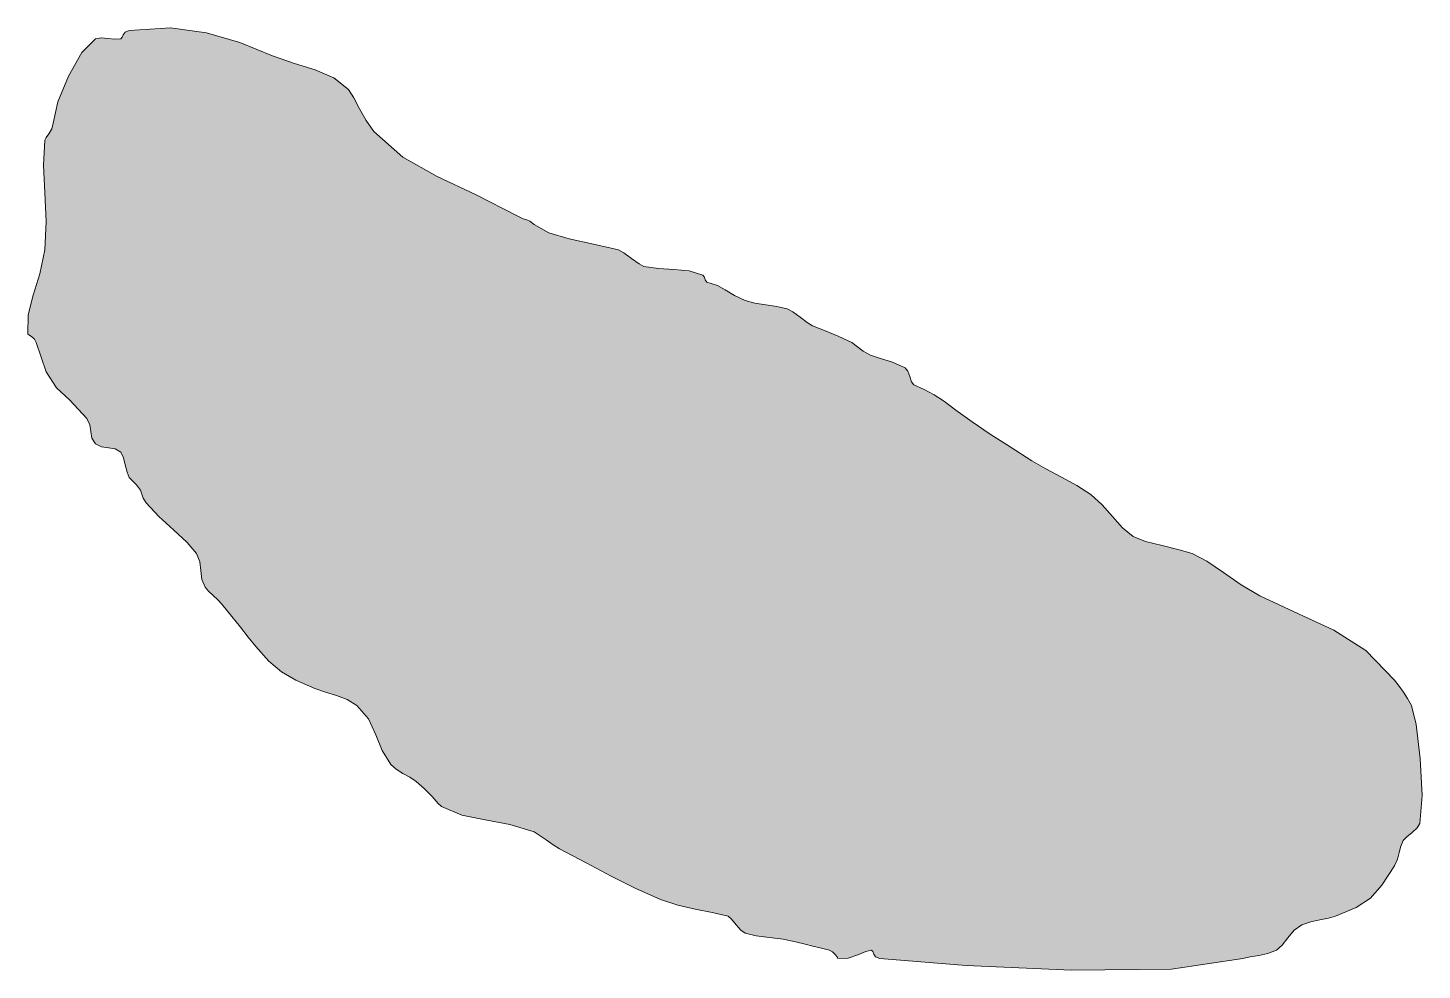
# Model space of a CAD drawing. Header units: inches. Extents: x -493 to 820, y -401 to 913.
# Drawn here: x -263.09 to -245.59, y -24.49 to -12.67 of the extents above; entities that cross this region are included whole.
import ezdxf

# ---------------------------------------------------------------- set-up
doc = ezdxf.new("R2010")
doc.units = ezdxf.units.IN
doc.header["$MEASUREMENT"] = 0
doc.layers.add('Layer 1', color=7, linetype='Continuous')

msp = doc.modelspace()

# ---------------------------------------------------------------- hatches: boundary and pattern name
at = {"layer": 'Layer 1', "true_color": 0xffffff}
msp.add_hatch(color=7, dxfattribs=at).paths.add_polyline_path([(-261.922, -12.807), (-261.905, -12.787), (-261.893, -12.755), (-261.868, -12.722), (-261.816, -12.701), (-261.299, -12.67), (-260.844, -12.73), (-260.426, -12.855), (-260.016, -13.019), (-259.741, -13.116), (-259.48, -13.198), (-259.248, -13.297), (-259.063, -13.442), (-258.996, -13.546), (-258.924, -13.684), (-258.843, -13.834), (-258.746, -13.972), (-258.38, -14.292), (-257.95, -14.535), (-257.468, -14.761), (-256.946, -15.03), (-256.872, -15.066), (-256.826, -15.078), (-256.788, -15.094), (-256.734, -15.137), (-256.551, -15.243), (-256.292, -15.318), (-255.989, -15.383), (-255.675, -15.454), (-255.607, -15.492), (-255.51, -15.562), (-255.416, -15.632), (-255.357, -15.666), (-255.174, -15.69), (-254.979, -15.7), (-254.788, -15.72), (-254.616, -15.771), (-254.595, -15.797), (-254.587, -15.831), (-254.568, -15.861), (-254.51, -15.878), (-254.434, -15.902), (-254.334, -15.958), (-254.217, -16.027), (-254.087, -16.09), (-253.964, -16.123), (-253.826, -16.144), (-253.686, -16.164), (-253.558, -16.195), (-253.485, -16.235), (-253.394, -16.301), (-253.306, -16.365), (-253.24, -16.407), (-253.088, -16.469), (-252.917, -16.537), (-252.748, -16.619), (-252.604, -16.725), (-252.513, -16.778), (-252.388, -16.818), (-252.238, -16.864), (-252.075, -16.937), (-252.045, -16.978), (-252.02, -17.045), (-251.996, -17.111), (-251.969, -17.148), (-251.839, -17.209), (-251.713, -17.276), (-251.583, -17.358), (-251.44, -17.466), (-251.238, -17.615), (-251.01, -17.768), (-250.758, -17.928), (-250.487, -18.102), (-250.31, -18.205), (-250.117, -18.307), (-249.924, -18.411), (-249.746, -18.524), (-249.605, -18.653), (-249.477, -18.803), (-249.351, -18.945), (-249.216, -19.054), (-249.062, -19.113), (-248.851, -19.167), (-248.638, -19.218), (-248.475, -19.266), (-248.292, -19.363), (-248.084, -19.504), (-247.86, -19.657), (-247.628, -19.795), (-247.141, -20.023), (-246.697, -20.229), (-246.294, -20.481), (-245.934, -20.854), (-245.876, -20.932), (-245.823, -21.007), (-245.772, -21.085), (-245.722, -21.172), (-245.664, -21.413), (-245.612, -21.839), (-245.589, -22.302), (-245.616, -22.654), (-245.652, -22.709), (-245.716, -22.766), (-245.783, -22.819), (-245.828, -22.865), (-245.858, -22.938), (-245.877, -23.019), (-245.898, -23.103), (-245.934, -23.184), (-246.095, -23.427), (-246.239, -23.59), (-246.417, -23.708), (-246.675, -23.818), (-246.763, -23.842), (-246.872, -23.861), (-246.988, -23.887), (-247.099, -23.925), (-247.195, -23.994), (-247.273, -24.089), (-247.344, -24.18), (-247.417, -24.242), (-247.526, -24.283), (-247.639, -24.308), (-247.747, -24.325), (-247.84, -24.348), (-248.733, -24.48), (-249.99, -24.493), (-251.311, -24.434), (-252.393, -24.348), (-252.448, -24.328), (-252.472, -24.293), (-252.483, -24.26), (-252.499, -24.242), (-252.571, -24.258), (-252.671, -24.303), (-252.791, -24.344), (-252.922, -24.348), (-252.928, -24.334), (-252.952, -24.301), (-252.987, -24.265), (-253.028, -24.242), (-253.143, -24.214), (-253.237, -24.191), (-253.333, -24.167), (-253.452, -24.137), (-253.607, -24.105), (-253.778, -24.083), (-253.945, -24.061), (-254.087, -24.03), (-254.138, -23.992), (-254.199, -23.923), (-254.257, -23.854), (-254.299, -23.818), (-254.501, -23.769), (-254.712, -23.728), (-254.928, -23.679), (-255.146, -23.607), (-255.457, -23.469), (-255.766, -23.315), (-256.082, -23.148), (-256.416, -22.972), (-256.494, -22.923), (-256.584, -22.858), (-256.669, -22.798), (-256.734, -22.76), (-257.039, -22.668), (-257.346, -22.609), (-257.639, -22.547), (-257.898, -22.442), (-257.936, -22.402), (-258.015, -22.316), (-258.115, -22.214), (-258.216, -22.125), (-258.294, -22.074), (-258.381, -22.025), (-258.465, -21.973), (-258.534, -21.913), (-258.642, -21.738), (-258.721, -21.539), (-258.812, -21.342), (-258.958, -21.172), (-259.081, -21.096), (-259.214, -21.046), (-259.35, -21.006), (-259.487, -20.96), (-259.724, -20.855), (-259.904, -20.751), (-260.062, -20.617), (-260.228, -20.431), (-260.322, -20.314), (-260.419, -20.191), (-260.526, -20.057), (-260.651, -19.901), (-260.702, -19.847), (-260.762, -19.792), (-260.82, -19.739), (-260.863, -19.689), (-260.905, -19.59), (-260.918, -19.48), (-260.93, -19.369), (-260.969, -19.266), (-261.089, -19.126), (-261.261, -18.969), (-261.445, -18.801), (-261.604, -18.631), (-261.64, -18.571), (-261.657, -18.52), (-261.674, -18.471), (-261.71, -18.419), (-261.732, -18.397), (-261.767, -18.363), (-261.799, -18.33), (-261.816, -18.312), (-261.843, -18.244), (-261.864, -18.154), (-261.887, -18.064), (-261.922, -17.995), (-261.992, -17.952), (-262.077, -17.938), (-262.164, -17.926), (-262.24, -17.89), (-262.284, -17.819), (-262.297, -17.736), (-262.309, -17.65), (-262.346, -17.571), (-262.562, -17.342), (-262.727, -17.188), (-262.859, -16.987), (-262.981, -16.619), (-263.004, -16.576), (-263.04, -16.542), (-263.073, -16.52), (-263.087, -16.513), (-263.082, -16.269), (-263.019, -16.022), (-262.938, -15.757), (-262.875, -15.454), (-262.858, -15.098), (-262.876, -14.738), (-262.893, -14.393), (-262.875, -14.078), (-262.857, -14.046), (-262.822, -13.998), (-262.788, -13.937), (-262.769, -13.866), (-262.709, -13.599), (-262.578, -13.274), (-262.409, -12.98), (-262.24, -12.807), (-262.168, -12.793), (-262.083, -12.802), (-261.997, -12.813)])

# ---------------------------------------------------------------- linework, layer by layer
at = {"layer": 'Layer 1', "lineweight": 0}
msp.add_lwpolyline([(-261.922, -12.807), (-261.905, -12.787), (-261.893, -12.755), (-261.868, -12.722), (-261.816, -12.701), (-261.299, -12.67), (-260.844, -12.73), (-260.426, -12.855), (-260.016, -13.019), (-259.741, -13.116), (-259.48, -13.198), (-259.248, -13.297), (-259.063, -13.442), (-258.996, -13.546), (-258.924, -13.684), (-258.843, -13.834), (-258.746, -13.972), (-258.38, -14.292), (-257.95, -14.535), (-257.468, -14.761), (-256.946, -15.03), (-256.872, -15.066), (-256.826, -15.078), (-256.788, -15.094), (-256.734, -15.137), (-256.551, -15.243), (-256.292, -15.318), (-255.989, -15.383), (-255.675, -15.454), (-255.607, -15.492), (-255.51, -15.562), (-255.416, -15.632), (-255.357, -15.666), (-255.174, -15.69), (-254.979, -15.7), (-254.788, -15.72), (-254.616, -15.771), (-254.595, -15.797), (-254.587, -15.831), (-254.568, -15.861), (-254.51, -15.878), (-254.434, -15.902), (-254.334, -15.958), (-254.217, -16.027), (-254.087, -16.09), (-253.964, -16.123), (-253.826, -16.144), (-253.686, -16.164), (-253.558, -16.195), (-253.485, -16.235), (-253.394, -16.301), (-253.306, -16.365), (-253.24, -16.407), (-253.088, -16.469), (-252.917, -16.537), (-252.748, -16.619), (-252.604, -16.725), (-252.513, -16.778), (-252.388, -16.818), (-252.238, -16.864), (-252.075, -16.937), (-252.045, -16.978), (-252.02, -17.045), (-251.996, -17.111), (-251.969, -17.148), (-251.839, -17.209), (-251.713, -17.276), (-251.583, -17.358), (-251.44, -17.466), (-251.238, -17.615), (-251.01, -17.768), (-250.758, -17.928), (-250.487, -18.102), (-250.31, -18.205), (-250.117, -18.307), (-249.924, -18.411), (-249.746, -18.524), (-249.605, -18.653), (-249.477, -18.803), (-249.351, -18.945), (-249.216, -19.054), (-249.062, -19.113), (-248.851, -19.167), (-248.638, -19.218), (-248.475, -19.266), (-248.292, -19.363), (-248.084, -19.504), (-247.86, -19.657), (-247.628, -19.795), (-247.141, -20.023), (-246.697, -20.229), (-246.294, -20.481), (-245.934, -20.854), (-245.876, -20.932), (-245.823, -21.007), (-245.772, -21.085), (-245.722, -21.172), (-245.664, -21.413), (-245.612, -21.839), (-245.589, -22.302), (-245.616, -22.654), (-245.652, -22.709), (-245.716, -22.766), (-245.783, -22.819), (-245.828, -22.865), (-245.858, -22.938), (-245.877, -23.019), (-245.898, -23.103), (-245.934, -23.184), (-246.095, -23.427), (-246.239, -23.59), (-246.417, -23.708), (-246.675, -23.818), (-246.763, -23.842), (-246.872, -23.861), (-246.988, -23.887), (-247.099, -23.925), (-247.195, -23.994), (-247.273, -24.089), (-247.344, -24.18), (-247.417, -24.242), (-247.526, -24.283), (-247.639, -24.308), (-247.747, -24.325), (-247.84, -24.348), (-248.733, -24.48), (-249.99, -24.493), (-251.311, -24.434), (-252.393, -24.348), (-252.448, -24.328), (-252.472, -24.293), (-252.483, -24.26), (-252.499, -24.242), (-252.571, -24.258), (-252.671, -24.303), (-252.791, -24.344), (-252.922, -24.348), (-252.928, -24.334), (-252.952, -24.301), (-252.987, -24.265), (-253.028, -24.242), (-253.143, -24.214), (-253.237, -24.191), (-253.333, -24.167), (-253.452, -24.137), (-253.607, -24.105), (-253.778, -24.083), (-253.945, -24.061), (-254.087, -24.03), (-254.138, -23.992), (-254.199, -23.923), (-254.257, -23.854), (-254.299, -23.818), (-254.501, -23.769), (-254.712, -23.728), (-254.928, -23.679), (-255.146, -23.607), (-255.457, -23.469), (-255.766, -23.315), (-256.082, -23.148), (-256.416, -22.972), (-256.494, -22.923), (-256.584, -22.858), (-256.669, -22.798), (-256.734, -22.76), (-257.039, -22.668), (-257.346, -22.609), (-257.639, -22.547), (-257.898, -22.442), (-257.936, -22.402), (-258.015, -22.316), (-258.115, -22.214), (-258.216, -22.125), (-258.294, -22.074), (-258.381, -22.025), (-258.465, -21.973), (-258.534, -21.913), (-258.642, -21.738), (-258.721, -21.539), (-258.812, -21.342), (-258.958, -21.172), (-259.081, -21.096), (-259.214, -21.046), (-259.35, -21.006), (-259.487, -20.96), (-259.724, -20.855), (-259.904, -20.751), (-260.062, -20.617), (-260.228, -20.431), (-260.322, -20.314), (-260.419, -20.191), (-260.526, -20.057), (-260.651, -19.901), (-260.702, -19.847), (-260.762, -19.792), (-260.82, -19.739), (-260.863, -19.689), (-260.905, -19.59), (-260.918, -19.48), (-260.93, -19.369), (-260.969, -19.266), (-261.089, -19.126), (-261.261, -18.969), (-261.445, -18.801), (-261.604, -18.631), (-261.64, -18.571), (-261.657, -18.52), (-261.674, -18.471), (-261.71, -18.419), (-261.732, -18.397), (-261.767, -18.363), (-261.799, -18.33), (-261.816, -18.312), (-261.843, -18.244), (-261.864, -18.154), (-261.887, -18.064), (-261.922, -17.995), (-261.992, -17.952), (-262.077, -17.938), (-262.164, -17.926), (-262.24, -17.89), (-262.284, -17.819), (-262.297, -17.736), (-262.309, -17.65), (-262.346, -17.571), (-262.562, -17.342), (-262.727, -17.188), (-262.859, -16.987), (-262.981, -16.619), (-263.004, -16.576), (-263.04, -16.542), (-263.073, -16.52), (-263.087, -16.513), (-263.082, -16.269), (-263.019, -16.022), (-262.938, -15.757), (-262.875, -15.454), (-262.858, -15.098), (-262.876, -14.738), (-262.893, -14.393), (-262.875, -14.078), (-262.857, -14.046), (-262.822, -13.998), (-262.788, -13.937), (-262.769, -13.866), (-262.709, -13.599), (-262.578, -13.274), (-262.409, -12.98), (-262.24, -12.807), (-262.168, -12.793), (-262.083, -12.802), (-261.997, -12.813), (-261.922, -12.807), (-261.922, -12.807)], dxfattribs=at)

doc.saveas('drawing.dxf')
